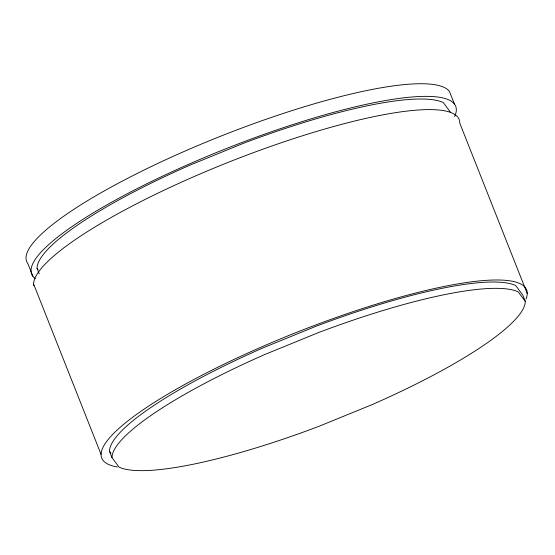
<?xml version="1.0" encoding="UTF-8"?>
<svg xmlns="http://www.w3.org/2000/svg" width="555" height="555" viewBox="0 0 555 555"><rect width="100%" height="100%" fill="white"/><g stroke="black" fill="none" stroke-linecap="round" stroke-linejoin="round"><path stroke-width="0.83" d="M450.306 112.02L443.251 102.536A221.563 43.796 -21.6 0 0 243.61 143.239L190.129 165.064A221.563 43.796 -21.6 0 0 37.046 268.322L39.232 273.844M525.266 301.337L518.203 291.854A221.563 43.796 -21.6 0 0 318.563 332.556L265.089 354.381A221.563 43.796 -21.6 0 0 111.999 457.639L119.054 467.123A221.563 43.796 -21.6 0 0 318.695 426.42L372.176 404.595A221.563 43.796 -21.6 0 0 525.266 301.337L522.761 295.024L515.706 285.541A221.563 43.796 -21.6 0 0 316.066 326.243L262.591 348.068A221.563 43.796 -21.6 0 0 109.501 451.326L111.999 457.639M37.046 268.322L37.99 269.591M109.501 451.326L110.924 453.234M454.427 104.014L449.425 91.395A228.022 45.073 -21.6 0 0 210.241 140.408A228.022 45.073 -21.6 0 0 27.93 263.701L32.925 276.328M527.25 293.574L459.79 123.189A228.487 45.163 -21.6 0 0 243.485 156.399A228.487 45.163 -21.6 0 0 33.73 285.763M33.612 284.007L101.072 454.392M117.438 466.984A228.487 45.163 -21.6 0 1 283.751 337.558A228.487 45.163 -21.6 0 1 526.008 299.096M35.374 278.672A228.022 45.073 -21.6 0 1 235.695 144.897A228.022 45.073 -21.6 0 1 454.6 116.564"/></g></svg>
